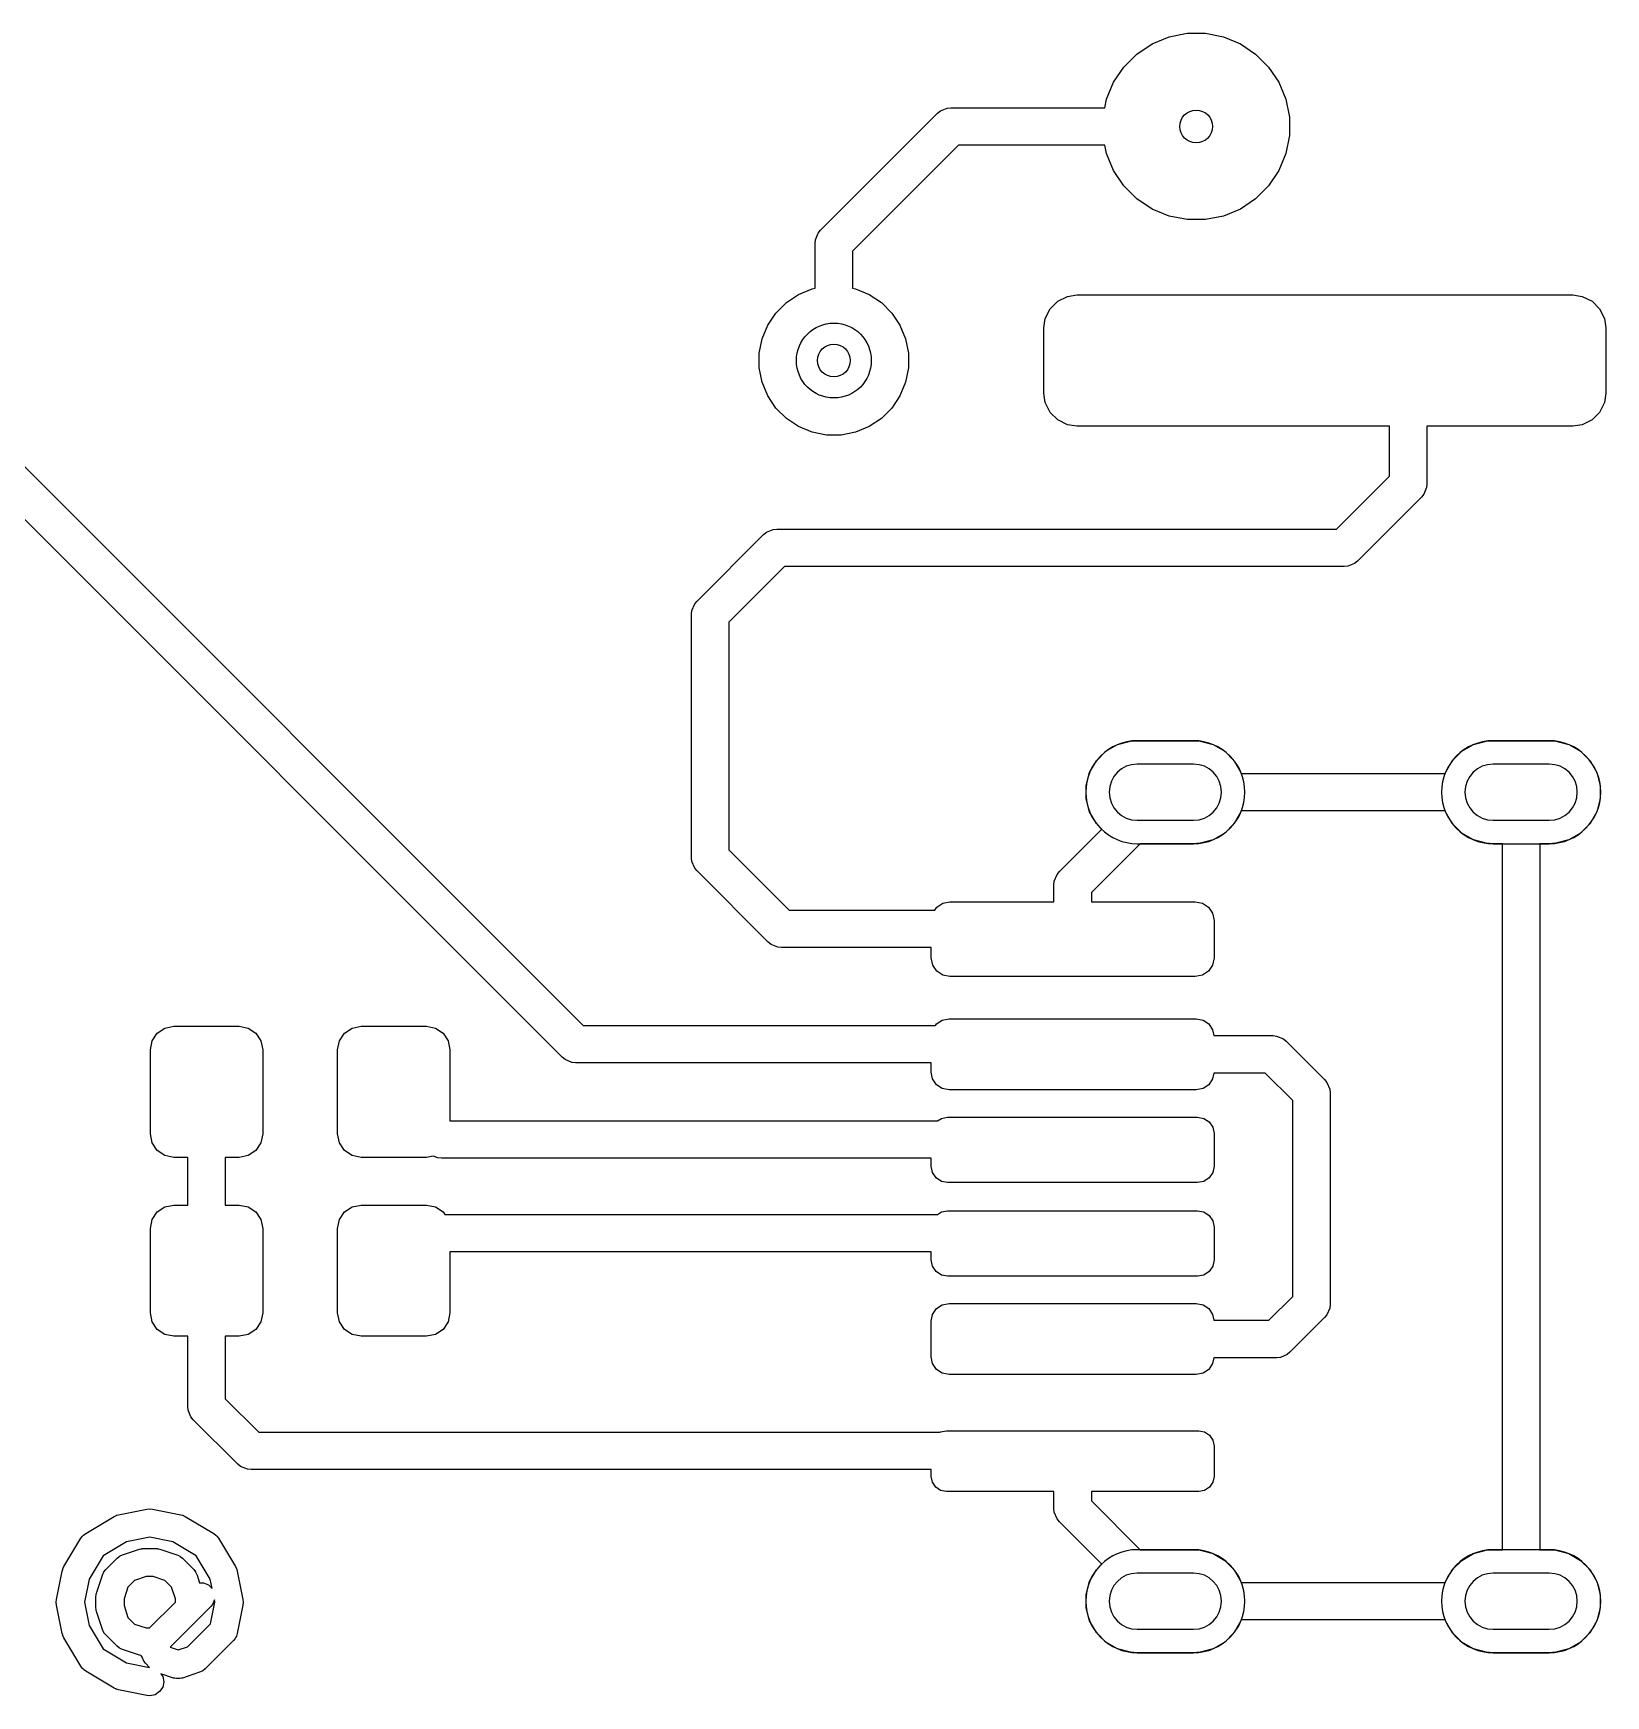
# Model space of a CAD drawing. Header units: millimetres. Extents: x 84.9 to 111.9, y -82.4 to -54.7.
# Drawn here: x 95.12 to 111.92, y -72.46 to -54.7 of the extents above; entities that cross this region are included whole.
import ezdxf

# ---------------------------------------------------------------- set-up
doc = ezdxf.new("R2010")
doc.units = ezdxf.units.MM
doc.layers.add('F.Cu', color=13, linetype='CONTINUOUS', true_color=0xc83434)

msp = doc.modelspace()

# ---------------------------------------------------------------- linework, layer by layer
at = {"layer": 'F.Cu', "linetype": 'CONTINUOUS'}
for p, q in [((106.910341, -54.924005), (107.073337, -54.815094)), ((107.073337, -54.815094), (107.254449, -54.740075)), ((107.254449, -54.740075), (107.446717, -54.70183)), ((107.446717, -54.70183), (107.642751, -54.70183)), ((107.642751, -54.70183), (107.835019, -54.740075)), ((107.835019, -54.740075), (108.016131, -54.815094)), ((108.016131, -54.815094), (108.179127, -54.924005)), ((106.771724, -55.062622), (106.910341, -54.924005)), ((108.179127, -54.924005), (108.317744, -55.062622)), ((106.662813, -55.225618), (106.771724, -55.062622)), ((108.317744, -55.062622), (108.426655, -55.225618)), ((106.587794, -55.40673), (106.662813, -55.225618)), ((108.426655, -55.225618), (108.501674, -55.40673)), ((103.533313, -56.805594), (104.783313, -55.555594)), ((104.783313, -55.555594), (104.81362, -55.530721)), ((104.81362, -55.530721), (104.885716, -55.500858)), ((104.885716, -55.500858), (104.924734, -55.497015)), ((104.924734, -55.497015), (106.569835, -55.497015)), ((106.569835, -55.497015), (106.587794, -55.40673)), ((108.501674, -55.40673), (108.539919, -55.598998)), ((108.539919, -55.598998), (108.539919, -55.795032)), ((105.007576, -55.897015), (103.874734, -57.029857)), ((106.569835, -55.897015), (105.007576, -55.897015)), ((106.587794, -55.9873), (106.569835, -55.897015)), ((108.539919, -55.795032), (108.501674, -55.9873)), ((106.662813, -56.168412), (106.587794, -55.9873)), ((108.501674, -55.9873), (108.426655, -56.168412)), ((106.771724, -56.331408), (106.662813, -56.168412)), ((108.426655, -56.168412), (108.317744, -56.331408)), ((106.910341, -56.470025), (106.771724, -56.331408)), ((108.317744, -56.331408), (108.179127, -56.470025)), ((107.073337, -56.578936), (106.910341, -56.470025)), ((107.254449, -56.653955), (107.073337, -56.578936)), ((108.016131, -56.578936), (107.835019, -56.653955)), ((108.179127, -56.470025), (108.016131, -56.578936)), ((92.504734, -56.804172), (100.997577, -65.297015)), ((103.50844, -56.835901), (103.533313, -56.805594)), ((107.446717, -56.6922), (107.254449, -56.653955)), ((107.642751, -56.6922), (107.446717, -56.6922)), ((107.835019, -56.653955), (107.642751, -56.6922)), ((103.474734, -56.947015), (103.478577, -56.907997)), ((103.474734, -57.425052), (103.474734, -56.947015)), ((103.478577, -56.907997), (103.50844, -56.835901)), ((100.773313, -65.638437), (92.163313, -57.028436)), ((103.874734, -57.029857), (103.874734, -57.425052)), ((103.167219, -57.578607), (103.297617, -57.491478)), ((103.297617, -57.491478), (103.442506, -57.431463)), ((103.442506, -57.431463), (103.474734, -57.425052)), ((103.874734, -57.425052), (103.906962, -57.431463)), ((103.906962, -57.431463), (104.051851, -57.491478)), ((104.051851, -57.491478), (104.182249, -57.578607)), ((106.065107, -57.562168), (106.168616, -57.511565)), ((106.168616, -57.511565), (106.268484, -57.497015)), ((106.268484, -57.497015), (111.568484, -57.497015)), ((111.568484, -57.497015), (111.668352, -57.511565)), ((111.668352, -57.511565), (111.771861, -57.562168)), ((102.969197, -57.819898), (103.056326, -57.6895)), ((103.056326, -57.6895), (103.167219, -57.578607)), ((104.182249, -57.578607), (104.293142, -57.6895)), ((104.293142, -57.6895), (104.380271, -57.819898)), ((105.933034, -57.747147), (105.983637, -57.643638)), ((105.983637, -57.643638), (106.065107, -57.562168)), ((111.771861, -57.562168), (111.853331, -57.643638)), ((111.853331, -57.643638), (111.903934, -57.747147)), ((102.909182, -57.964787), (102.969197, -57.819898)), ((104.380271, -57.819898), (104.440286, -57.964787)), ((105.918484, -57.847015), (105.933034, -57.747147)), ((105.918484, -58.547015), (105.918484, -57.847015)), ((111.903934, -57.747147), (111.918484, -57.847015)), ((111.918484, -57.847015), (111.918484, -58.547015)), ((102.878586, -58.118601), (102.909182, -57.964787)), ((104.440286, -57.964787), (104.470882, -58.118601)), ((102.878586, -58.275429), (102.878586, -58.118601)), ((104.470882, -58.118601), (104.470882, -58.275429)), ((102.909182, -58.429243), (102.878586, -58.275429)), ((104.470882, -58.275429), (104.440286, -58.429243)), ((102.969197, -58.574132), (102.909182, -58.429243)), ((103.056326, -58.70453), (102.969197, -58.574132)), ((104.380271, -58.574132), (104.293142, -58.70453)), ((104.440286, -58.429243), (104.380271, -58.574132)), ((105.933034, -58.646883), (105.918484, -58.547015)), ((111.918484, -58.547015), (111.903934, -58.646883)), ((103.167219, -58.815423), (103.056326, -58.70453)), ((104.293142, -58.70453), (104.182249, -58.815423)), ((105.983637, -58.750392), (105.933034, -58.646883)), ((106.065107, -58.831862), (105.983637, -58.750392)), ((111.853331, -58.750392), (111.771861, -58.831862)), ((111.903934, -58.646883), (111.853331, -58.750392)), ((103.297617, -58.902552), (103.167219, -58.815423)), ((103.442506, -58.962567), (103.297617, -58.902552)), ((104.051851, -58.902552), (103.906962, -58.962567)), ((104.182249, -58.815423), (104.051851, -58.902552)), ((106.168616, -58.882465), (106.065107, -58.831862)), ((106.268484, -58.897015), (106.168616, -58.882465)), ((109.608484, -58.897015), (106.268484, -58.897015)), ((109.608484, -59.430422), (109.608484, -58.897015)), ((111.568484, -58.897015), (110.008484, -58.897015)), ((110.008484, -58.897015), (110.008484, -59.513265)), ((111.668352, -58.882465), (111.568484, -58.897015)), ((111.771861, -58.831862), (111.668352, -58.882465)), ((103.59632, -58.993163), (103.442506, -58.962567)), ((103.753148, -58.993163), (103.59632, -58.993163)), ((103.906962, -58.962567), (103.753148, -58.993163)), ((109.041892, -59.997015), (109.608484, -59.430422)), ((109.949906, -59.654686), (109.266155, -60.338436)), ((109.974778, -59.624379), (109.949906, -59.654686)), ((110.004641, -59.552283), (109.974778, -59.624379)), ((110.008484, -59.513265), (110.004641, -59.552283)), ((102.95362, -60.030721), (103.025716, -60.000858)), ((103.025716, -60.000858), (103.064734, -59.997015)), ((103.064734, -59.997015), (109.041892, -59.997015)), ((102.213313, -60.765594), (102.923313, -60.055593)), ((102.923313, -60.055593), (102.95362, -60.030721)), ((109.235848, -60.363309), (109.163752, -60.393172)), ((109.266155, -60.338436), (109.235848, -60.363309)), ((103.147577, -60.397015), (102.554734, -60.989857)), ((109.124734, -60.397015), (103.147577, -60.397015)), ((109.163752, -60.393172), (109.124734, -60.397015)), ((102.154734, -60.907015), (102.158577, -60.867997)), ((102.158577, -60.867997), (102.18844, -60.795901)), ((102.18844, -60.795901), (102.213313, -60.765594)), ((102.154734, -63.507015), (102.154734, -60.907015)), ((102.554734, -60.989857), (102.554734, -63.424172)), ((106.579915, -62.370671), (106.704258, -62.298881)), ((106.704258, -62.298881), (106.842945, -62.26172)), ((106.842945, -62.26172), (106.914734, -62.257015)), ((106.914734, -62.257015), (107.514734, -62.257015)), ((107.514734, -62.257015), (106.914734, -62.257015)), ((107.514734, -62.257015), (107.586523, -62.26172)), ((107.586523, -62.26172), (107.72521, -62.298881)), ((107.72521, -62.298881), (107.849553, -62.370671)), ((110.379915, -62.370671), (110.504258, -62.298881)), ((110.504258, -62.298881), (110.642945, -62.26172)), ((110.642945, -62.26172), (110.714734, -62.257015)), ((110.714734, -62.257015), (111.314734, -62.257015)), ((111.314734, -62.257015), (110.714734, -62.257015)), ((111.314734, -62.257015), (111.386523, -62.26172)), ((111.386523, -62.26172), (111.52521, -62.298881)), ((111.52521, -62.298881), (111.649553, -62.370671)), ((106.4066, -62.596539), (106.47839, -62.472196)), ((106.47839, -62.472196), (106.579915, -62.370671)), ((107.849553, -62.370671), (107.951078, -62.472196)), ((107.951078, -62.472196), (108.022868, -62.596539)), ((110.2066, -62.596539), (110.27839, -62.472196)), ((110.27839, -62.472196), (110.379915, -62.370671)), ((111.649553, -62.370671), (111.751078, -62.472196)), ((111.751078, -62.472196), (111.822868, -62.596539)), ((106.369439, -62.735226), (106.4066, -62.596539)), ((107.514734, -62.507015), (106.914734, -62.507015)), ((108.022868, -62.596539), (108.025675, -62.607015)), ((108.025675, -62.607015), (110.203793, -62.607015)), ((110.203793, -62.607015), (110.2066, -62.596539)), ((111.314734, -62.507015), (110.714734, -62.507015)), ((111.822868, -62.596539), (111.860029, -62.735226)), ((106.369439, -62.878804), (106.369439, -62.735226)), ((111.860029, -62.735226), (111.860029, -62.878804)), ((106.4066, -63.017491), (106.369439, -62.878804)), ((106.47839, -63.141834), (106.4066, -63.017491)), ((108.022868, -63.017491), (107.951078, -63.141834)), ((108.025675, -63.007015), (108.022868, -63.017491)), ((110.203793, -63.007015), (108.025675, -63.007015)), ((110.2066, -63.017491), (110.203793, -63.007015)), ((110.27839, -63.141834), (110.2066, -63.017491)), ((111.822868, -63.017491), (111.751078, -63.141834)), ((111.860029, -62.878804), (111.822868, -63.017491)), ((106.083313, -63.655594), (106.537731, -63.201175)), ((106.537731, -63.201175), (106.47839, -63.141834)), ((106.914734, -63.107015), (107.514734, -63.107015)), ((107.951078, -63.141834), (107.849553, -63.243359)), ((110.379915, -63.243359), (110.27839, -63.141834)), ((110.714734, -63.107015), (111.314734, -63.107015)), ((111.751078, -63.141834), (111.649553, -63.243359)), ((106.947577, -63.357015), (106.424734, -63.879857)), ((106.914734, -63.357015), (107.514734, -63.357015)), ((107.514734, -63.357015), (106.947577, -63.357015)), ((107.586523, -63.35231), (107.514734, -63.357015)), ((107.72521, -63.315149), (107.586523, -63.35231)), ((107.849553, -63.243359), (107.72521, -63.315149)), ((110.504258, -63.315149), (110.379915, -63.243359)), ((110.642945, -63.35231), (110.504258, -63.315149)), ((110.714734, -63.357015), (110.642945, -63.35231)), ((110.814734, -63.357015), (110.714734, -63.357015)), ((110.714734, -63.357015), (111.314734, -63.357015)), ((110.814734, -70.897015), (110.814734, -63.357015)), ((111.314734, -63.357015), (111.214734, -63.357015)), ((111.214734, -63.357015), (111.214734, -70.897015)), ((111.386523, -63.35231), (111.314734, -63.357015)), ((111.52521, -63.315149), (111.386523, -63.35231)), ((111.649553, -63.243359), (111.52521, -63.315149)), ((102.158577, -63.546033), (102.154734, -63.507015)), ((102.18844, -63.618129), (102.158577, -63.546033)), ((102.554734, -63.424172), (103.197577, -64.067015)), ((102.213313, -63.648436), (102.18844, -63.618129)), ((102.973312, -64.408436), (102.213313, -63.648436)), ((106.028577, -63.757997), (106.05844, -63.685901)), ((106.05844, -63.685901), (106.083313, -63.655594)), ((106.024734, -63.797015), (106.028577, -63.757997)), ((106.024734, -63.977015), (106.024734, -63.797015)), ((106.424734, -63.879857), (106.424734, -63.977015)), ((103.197577, -64.067015), (104.752318, -64.067015)), ((104.752318, -64.067015), (104.773313, -64.035594)), ((104.773313, -64.035594), (104.838197, -63.992239)), ((104.838197, -63.992239), (104.914734, -63.977015)), ((104.914734, -63.977015), (106.024734, -63.977015)), ((106.424734, -63.977015), (107.534734, -63.977015)), ((107.534734, -63.977015), (107.611271, -63.992239)), ((107.611271, -63.992239), (107.676155, -64.035594)), ((107.676155, -64.035594), (107.71951, -64.100478)), ((107.71951, -64.100478), (107.734734, -64.177015)), ((107.734734, -64.177015), (107.734734, -64.577015)), ((103.00362, -64.433309), (102.973312, -64.408436)), ((103.075716, -64.463172), (103.00362, -64.433309)), ((103.114734, -64.467015), (103.075716, -64.463172)), ((104.714734, -64.467015), (103.114734, -64.467015)), ((104.714734, -64.577015), (104.714734, -64.467015)), ((104.729958, -64.653552), (104.714734, -64.577015)), ((107.734734, -64.577015), (107.71951, -64.653552)), ((104.773313, -64.718436), (104.729958, -64.653552)), ((104.838197, -64.761791), (104.773313, -64.718436)), ((104.914734, -64.777015), (104.838197, -64.761791)), ((107.534734, -64.777015), (104.914734, -64.777015)), ((107.611271, -64.761791), (107.534734, -64.777015)), ((107.676155, -64.718436), (107.611271, -64.761791)), ((107.71951, -64.653552), (107.676155, -64.718436)), ((96.447957, -65.380238), (96.529063, -65.326045)), ((96.529063, -65.326045), (96.624734, -65.307015)), ((96.624734, -65.307015), (97.324734, -65.307015)), ((97.324734, -65.307015), (97.420405, -65.326045)), ((97.420405, -65.326045), (97.501511, -65.380238)), ((98.447957, -65.380238), (98.529063, -65.326045)), ((98.529063, -65.326045), (98.624734, -65.307015)), ((98.624734, -65.307015), (99.324734, -65.307015)), ((99.324734, -65.307015), (99.420405, -65.326045)), ((99.420405, -65.326045), (99.501511, -65.380238)), ((100.997577, -65.297015), (104.760796, -65.297015)), ((104.760796, -65.297015), (104.770384, -65.282665)), ((104.770384, -65.282665), (104.832024, -65.241478)), ((104.832024, -65.241478), (104.904734, -65.227015)), ((104.904734, -65.227015), (107.544734, -65.227015)), ((107.544734, -65.227015), (107.617444, -65.241478)), ((107.617444, -65.241478), (107.679084, -65.282665)), ((107.679084, -65.282665), (107.720271, -65.344305)), ((96.374734, -65.557015), (96.393764, -65.461344)), ((96.393764, -65.461344), (96.447957, -65.380238)), ((97.501511, -65.380238), (97.555704, -65.461344)), ((97.555704, -65.461344), (97.574734, -65.557015)), ((98.374734, -65.557015), (98.393764, -65.461344)), ((98.393764, -65.461344), (98.447957, -65.380238)), ((99.501511, -65.380238), (99.555704, -65.461344)), ((99.555704, -65.461344), (99.574734, -65.557015)), ((107.720271, -65.344305), (107.732745, -65.407015)), ((107.732745, -65.407015), (108.364734, -65.407015)), ((108.364734, -65.407015), (108.403752, -65.410858)), ((108.403752, -65.410858), (108.475848, -65.440721)), ((108.475848, -65.440721), (108.506155, -65.465594)), ((108.506155, -65.465594), (108.916156, -65.875594)), ((96.374734, -66.457015), (96.374734, -65.557015)), ((97.574734, -65.557015), (97.574734, -66.457015)), ((98.374734, -66.457015), (98.374734, -65.557015)), ((99.574734, -65.557015), (99.574734, -66.317015)), ((100.80362, -65.663309), (100.773313, -65.638437)), ((100.875716, -65.693172), (100.80362, -65.663309)), ((100.914734, -65.697015), (100.875716, -65.693172)), ((104.714734, -65.697015), (100.914734, -65.697015)), ((104.714734, -65.797015), (104.714734, -65.697015)), ((104.729197, -65.869725), (104.714734, -65.797015)), ((104.770384, -65.931365), (104.729197, -65.869725)), ((107.720271, -65.869725), (107.679084, -65.931365)), ((107.732745, -65.807015), (107.720271, -65.869725)), ((108.281892, -65.807015), (107.732745, -65.807015)), ((108.574734, -66.099857), (108.281892, -65.807015)), ((104.832024, -65.972552), (104.770384, -65.931365)), ((104.904734, -65.987015), (104.832024, -65.972552)), ((107.544734, -65.987015), (104.904734, -65.987015)), ((107.617444, -65.972552), (107.544734, -65.987015)), ((107.679084, -65.931365), (107.617444, -65.972552)), ((108.916156, -65.875594), (108.941028, -65.905901)), ((108.941028, -65.905901), (108.970891, -65.977997)), ((108.970891, -65.977997), (108.974734, -66.017015)), ((108.974734, -66.017015), (108.974734, -68.277015)), ((108.574734, -68.194173), (108.574734, -66.099857)), ((99.574734, -66.317015), (104.782836, -66.317015)), ((104.782836, -66.317015), (104.822764, -66.290336)), ((104.822764, -66.290336), (104.889734, -66.277015)), ((104.889734, -66.277015), (107.559734, -66.277015)), ((107.559734, -66.277015), (107.626704, -66.290336)), ((107.626704, -66.290336), (107.683478, -66.328271)), ((107.683478, -66.328271), (107.721413, -66.385045)), ((107.721413, -66.385045), (107.734734, -66.452015)), ((96.393764, -66.552686), (96.374734, -66.457015)), ((96.447957, -66.633792), (96.393764, -66.552686)), ((97.555704, -66.552686), (97.501511, -66.633792)), ((97.574734, -66.457015), (97.555704, -66.552686)), ((98.393764, -66.552686), (98.374734, -66.457015)), ((98.447957, -66.633792), (98.393764, -66.552686)), ((107.734734, -66.452015), (107.734734, -66.802015)), ((96.529063, -66.687985), (96.447957, -66.633792)), ((96.624734, -66.707015), (96.529063, -66.687985)), ((96.774734, -66.707015), (96.624734, -66.707015)), ((96.774734, -67.217015), (96.774734, -66.707015)), ((97.324734, -66.707015), (97.174734, -66.707015)), ((97.174734, -66.707015), (97.174734, -67.217015)), ((97.420405, -66.687985), (97.324734, -66.707015)), ((97.501511, -66.633792), (97.420405, -66.687985)), ((98.529063, -66.687985), (98.447957, -66.633792)), ((98.624734, -66.707015), (98.529063, -66.687985)), ((99.324734, -66.707015), (98.624734, -66.707015)), ((99.396424, -66.692754), (99.324734, -66.707015)), ((99.445716, -66.713172), (99.396424, -66.692754)), ((99.484734, -66.717015), (99.445716, -66.713172)), ((104.714734, -66.717015), (99.484734, -66.717015)), ((104.714734, -66.802015), (104.714734, -66.717015)), ((104.728055, -66.868985), (104.714734, -66.802015)), ((104.76599, -66.925759), (104.728055, -66.868985)), ((104.822764, -66.963694), (104.76599, -66.925759)), ((107.683478, -66.925759), (107.626704, -66.963694)), ((107.721413, -66.868985), (107.683478, -66.925759)), ((107.734734, -66.802015), (107.721413, -66.868985)), ((104.889734, -66.977015), (104.822764, -66.963694)), ((107.559734, -66.977015), (104.889734, -66.977015)), ((107.626704, -66.963694), (107.559734, -66.977015)), ((96.393764, -67.371344), (96.447957, -67.290238)), ((96.447957, -67.290238), (96.529063, -67.236045)), ((96.529063, -67.236045), (96.624734, -67.217015)), ((96.624734, -67.217015), (96.774734, -67.217015)), ((97.174734, -67.217015), (97.324734, -67.217015)), ((97.324734, -67.217015), (97.420405, -67.236045)), ((97.420405, -67.236045), (97.501511, -67.290238)), ((97.501511, -67.290238), (97.555704, -67.371344)), ((98.393764, -67.371344), (98.447957, -67.290238)), ((98.447957, -67.290238), (98.529063, -67.236045)), ((98.529063, -67.236045), (98.624734, -67.217015)), ((98.624734, -67.217015), (99.324734, -67.217015)), ((99.324734, -67.217015), (99.420405, -67.236045)), ((99.420405, -67.236045), (99.501511, -67.290238)), ((99.501511, -67.290238), (99.519403, -67.317015)), ((104.782836, -67.317015), (104.822764, -67.290336)), ((104.822764, -67.290336), (104.889734, -67.277015)), ((104.889734, -67.277015), (107.559734, -67.277015)), ((107.559734, -67.277015), (107.626704, -67.290336)), ((107.626704, -67.290336), (107.683478, -67.328271)), ((96.374734, -67.467015), (96.393764, -67.371344)), ((96.374734, -68.367015), (96.374734, -67.467015)), ((97.555704, -67.371344), (97.574734, -67.467015)), ((97.574734, -67.467015), (97.574734, -68.367015)), ((98.374734, -67.467015), (98.393764, -67.371344)), ((98.374734, -68.367015), (98.374734, -67.467015)), ((99.519403, -67.317015), (104.782836, -67.317015)), ((107.683478, -67.328271), (107.721413, -67.385045)), ((107.721413, -67.385045), (107.734734, -67.452015)), ((107.734734, -67.452015), (107.734734, -67.802015)), ((104.714734, -67.717015), (99.574734, -67.717015)), ((99.574734, -67.717015), (99.574734, -68.367015)), ((104.714734, -67.802015), (104.714734, -67.717015)), ((104.728055, -67.868985), (104.714734, -67.802015)), ((107.734734, -67.802015), (107.721413, -67.868985)), ((104.76599, -67.925759), (104.728055, -67.868985)), ((104.822764, -67.963694), (104.76599, -67.925759)), ((104.889734, -67.977015), (104.822764, -67.963694)), ((107.559734, -67.977015), (104.889734, -67.977015)), ((107.626704, -67.963694), (107.559734, -67.977015)), ((107.683478, -67.925759), (107.626704, -67.963694)), ((107.721413, -67.868985), (107.683478, -67.925759)), ((104.729197, -68.384305), (104.770384, -68.322665)), ((104.770384, -68.322665), (104.832024, -68.281478)), ((104.832024, -68.281478), (104.904734, -68.267015)), ((104.904734, -68.267015), (107.544734, -68.267015)), ((107.544734, -68.267015), (107.617444, -68.281478)), ((107.617444, -68.281478), (107.679084, -68.322665)), ((107.679084, -68.322665), (107.720271, -68.384305)), ((108.321892, -68.447015), (108.574734, -68.194173)), ((108.970891, -68.316033), (108.941028, -68.388129)), ((108.974734, -68.277015), (108.970891, -68.316033)), ((96.393764, -68.462686), (96.374734, -68.367015)), ((96.447957, -68.543792), (96.393764, -68.462686)), ((97.555704, -68.462686), (97.501511, -68.543792)), ((97.574734, -68.367015), (97.555704, -68.462686)), ((98.393764, -68.462686), (98.374734, -68.367015)), ((98.447957, -68.543792), (98.393764, -68.462686)), ((99.555704, -68.462686), (99.501511, -68.543792)), ((99.574734, -68.367015), (99.555704, -68.462686)), ((104.714734, -68.457015), (104.729197, -68.384305)), ((104.714734, -68.837015), (104.714734, -68.457015)), ((107.720271, -68.384305), (107.732745, -68.447015)), ((107.732745, -68.447015), (108.321892, -68.447015)), ((108.916155, -68.418436), (108.546155, -68.788436)), ((108.941028, -68.388129), (108.916155, -68.418436)), ((96.529063, -68.597985), (96.447957, -68.543792)), ((96.624734, -68.617015), (96.529063, -68.597985)), ((96.774734, -68.617015), (96.624734, -68.617015)), ((96.774734, -69.367015), (96.774734, -68.617015)), ((97.324734, -68.617015), (97.174734, -68.617015)), ((97.174734, -68.617015), (97.174734, -69.284172)), ((97.420405, -68.597985), (97.324734, -68.617015)), ((97.501511, -68.543792), (97.420405, -68.597985)), ((98.529063, -68.597985), (98.447957, -68.543792)), ((98.624734, -68.617015), (98.529063, -68.597985)), ((99.324734, -68.617015), (98.624734, -68.617015)), ((99.420405, -68.597985), (99.324734, -68.617015)), ((99.501511, -68.543792), (99.420405, -68.597985)), ((104.729197, -68.909725), (104.714734, -68.837015)), ((107.732745, -68.847015), (107.720271, -68.909725)), ((108.404734, -68.847015), (107.732745, -68.847015)), ((108.443752, -68.843172), (108.404734, -68.847015)), ((108.515848, -68.813309), (108.443752, -68.843172)), ((108.546155, -68.788436), (108.515848, -68.813309)), ((104.770384, -68.971365), (104.729197, -68.909725)), ((104.832024, -69.012552), (104.770384, -68.971365)), ((104.904734, -69.027015), (104.832024, -69.012552)), ((107.544734, -69.027015), (104.904734, -69.027015)), ((107.617444, -69.012552), (107.544734, -69.027015)), ((107.679084, -68.971365), (107.617444, -69.012552)), ((107.720271, -68.909725), (107.679084, -68.971365)), ((96.778577, -69.406033), (96.774734, -69.367015)), ((96.80844, -69.478129), (96.778577, -69.406033)), ((97.174734, -69.284172), (97.532577, -69.642015)), ((96.833313, -69.508436), (96.80844, -69.478129)), ((97.308312, -69.983436), (96.833313, -69.508436)), ((97.532577, -69.642015), (104.811112, -69.642015)), ((104.811112, -69.642015), (104.815048, -69.639385)), ((104.815048, -69.639385), (104.877234, -69.627015)), ((104.877234, -69.627015), (107.572234, -69.627015)), ((107.572234, -69.627015), (107.63442, -69.639385)), ((107.63442, -69.639385), (107.687139, -69.67461)), ((107.687139, -69.67461), (107.722364, -69.727329)), ((107.722364, -69.727329), (107.734734, -69.789515)), ((107.734734, -69.789515), (107.734734, -70.114515)), ((97.33862, -70.008309), (97.308312, -69.983436)), ((97.410716, -70.038172), (97.33862, -70.008309)), ((97.449734, -70.042015), (97.410716, -70.038172)), ((104.714734, -70.042015), (97.449734, -70.042015)), ((104.714734, -70.114515), (104.714734, -70.042015)), ((104.727104, -70.176701), (104.714734, -70.114515)), ((107.734734, -70.114515), (107.722364, -70.176701)), ((104.762329, -70.22942), (104.727104, -70.176701)), ((104.815048, -70.264645), (104.762329, -70.22942)), ((104.877234, -70.277015), (104.815048, -70.264645)), ((106.024734, -70.277015), (104.877234, -70.277015)), ((106.024734, -70.457015), (106.024734, -70.277015)), ((107.572234, -70.277015), (106.424734, -70.277015)), ((106.424734, -70.277015), (106.424734, -70.374172)), ((107.63442, -70.264645), (107.572234, -70.277015)), ((107.687139, -70.22942), (107.63442, -70.264645)), ((107.722364, -70.176701), (107.687139, -70.22942)), ((96.035584, -70.523201), (96.338629, -70.462592)), ((96.338629, -70.462592), (96.36789, -70.459679)), ((96.36789, -70.459679), (96.368046, -70.459709)), ((96.368046, -70.459709), (96.368203, -70.459679)), ((96.368203, -70.459679), (96.397464, -70.462592)), ((96.397464, -70.462592), (96.70051, -70.523201)), ((106.028577, -70.496033), (106.024734, -70.457015)), ((106.424734, -70.374172), (106.947577, -70.897015)), ((95.684781, -70.723491), (95.987827, -70.541664)), ((95.987827, -70.541664), (96.004373, -70.533828)), ((96.004373, -70.533828), (96.007453, -70.531766)), ((96.007453, -70.531766), (96.011026, -70.530678)), ((96.011026, -70.530678), (96.014403, -70.529079)), ((96.014403, -70.529079), (96.01807, -70.528533)), ((96.01807, -70.528533), (96.035584, -70.523201)), ((96.70051, -70.523201), (96.718022, -70.528533)), ((96.718022, -70.528533), (96.721691, -70.529079)), ((96.721691, -70.529079), (96.725069, -70.530678)), ((96.725069, -70.530678), (96.72864, -70.531766)), ((96.72864, -70.531766), (96.731717, -70.533827)), ((96.731717, -70.533827), (96.748267, -70.541664)), ((96.748267, -70.541664), (97.051312, -70.723491)), ((106.05844, -70.568129), (106.028577, -70.496033)), ((106.083313, -70.598436), (106.05844, -70.568129)), ((106.537731, -71.052854), (106.083313, -70.598436)), ((95.451504, -71.077987), (95.633331, -70.774941)), ((95.633331, -70.774941), (95.650858, -70.75133)), ((95.650858, -70.75133), (95.656781, -70.746941)), ((95.656781, -70.746941), (95.66117, -70.741018)), ((95.66117, -70.741018), (95.684781, -70.723491)), ((96.119895, -70.812279), (95.871285, -70.961445)), ((96.368046, -70.762649), (96.119895, -70.812279)), ((96.616198, -70.812279), (96.368046, -70.762649)), ((96.864808, -70.961446), (96.616198, -70.812279)), ((97.051312, -70.723491), (97.074923, -70.741018)), ((97.074923, -70.741018), (97.079312, -70.746942)), ((97.079312, -70.746942), (97.085234, -70.75133)), ((97.085234, -70.75133), (97.102762, -70.774941)), ((97.102762, -70.774941), (97.28459, -71.077987)), ((95.871285, -70.961445), (95.722119, -71.210055)), ((95.898326, -71.109704), (96.019544, -70.988486)), ((96.019544, -70.988486), (96.042275, -70.969831)), ((96.042275, -70.969831), (96.047254, -70.967768)), ((96.047254, -70.967768), (96.051325, -70.964238)), ((96.051325, -70.964238), (96.078176, -70.952249)), ((96.078176, -70.952249), (96.260004, -70.891641)), ((96.260004, -70.891641), (96.274511, -70.888342)), ((96.274511, -70.888342), (96.278174, -70.886825)), ((96.278174, -70.886825), (96.283482, -70.886302)), ((96.283482, -70.886302), (96.288677, -70.885121)), ((96.288677, -70.885121), (96.292626, -70.885401)), ((96.292626, -70.885401), (96.307438, -70.883943)), ((96.307438, -70.883943), (96.428656, -70.883943)), ((96.428656, -70.883943), (96.443467, -70.885401)), ((96.443467, -70.885401), (96.447417, -70.885121)), ((96.447417, -70.885121), (96.452611, -70.886302)), ((96.452611, -70.886302), (96.45792, -70.886825)), ((96.45792, -70.886825), (96.461582, -70.888342)), ((96.461582, -70.888342), (96.47609, -70.891641)), ((96.47609, -70.891641), (96.657917, -70.952249)), ((96.657917, -70.952249), (96.684768, -70.964238)), ((96.684768, -70.964238), (96.688838, -70.967768)), ((96.688838, -70.967768), (96.693818, -70.969831)), ((96.693818, -70.969831), (96.716549, -70.988486)), ((96.716549, -70.988486), (96.837768, -71.109704)), ((97.013974, -71.210057), (96.864808, -70.961446)), ((107.514734, -70.897015), (106.914734, -70.897015)), ((106.947577, -70.897015), (107.514734, -70.897015)), ((107.514734, -70.897015), (107.586523, -70.90172)), ((107.586523, -70.90172), (107.72521, -70.938881)), ((107.72521, -70.938881), (107.849553, -71.010671)), ((107.849553, -71.010671), (107.951078, -71.112196)), ((110.27839, -71.112196), (110.379915, -71.010671)), ((110.379915, -71.010671), (110.504258, -70.938881)), ((110.504258, -70.938881), (110.642945, -70.90172)), ((110.642945, -70.90172), (110.714734, -70.897015)), ((110.714734, -70.897015), (110.814734, -70.897015)), ((111.314734, -70.897015), (110.714734, -70.897015)), ((111.214734, -70.897015), (111.314734, -70.897015)), ((111.314734, -70.897015), (111.386523, -70.90172)), ((111.386523, -70.90172), (111.52521, -70.938881)), ((111.52521, -70.938881), (111.649553, -71.010671)), ((111.649553, -71.010671), (111.751078, -71.112196)), ((95.372432, -71.42879), (95.433041, -71.125744)), ((95.433041, -71.125744), (95.438373, -71.108231)), ((95.438373, -71.108231), (95.438919, -71.104563)), ((95.438919, -71.104563), (95.440518, -71.101184)), ((95.440518, -71.101184), (95.441606, -71.097614)), ((95.441606, -71.097614), (95.443667, -71.094536)), ((95.443667, -71.094536), (95.451504, -71.077987)), ((95.80148, -71.350164), (95.862089, -71.168336)), ((95.862089, -71.168336), (95.874077, -71.141486)), ((95.874077, -71.141486), (95.877608, -71.137414)), ((95.877608, -71.137414), (95.879671, -71.132435)), ((95.879671, -71.132435), (95.898326, -71.109704)), ((96.331781, -71.183943), (96.206636, -71.225657)), ((96.404316, -71.183943), (96.331781, -71.183943)), ((96.529455, -71.225656), (96.404316, -71.183943)), ((96.837768, -71.109704), (96.856423, -71.132434)), ((96.856423, -71.132434), (96.858486, -71.137415)), ((96.858486, -71.137415), (96.862016, -71.141485)), ((96.862016, -71.141485), (96.874005, -71.168336)), ((96.874005, -71.168336), (96.901386, -71.25048)), ((97.28459, -71.077987), (97.292425, -71.094533)), ((97.292425, -71.094533), (97.294488, -71.097613)), ((97.294488, -71.097613), (97.295575, -71.101186)), ((97.295575, -71.101186), (97.297175, -71.104563)), ((97.297175, -71.104563), (97.29772, -71.10823)), ((97.29772, -71.10823), (97.303053, -71.125744)), ((97.303053, -71.125744), (97.363662, -71.428789)), ((106.4066, -71.236539), (106.47839, -71.112196)), ((106.47839, -71.112196), (106.537731, -71.052854)), ((107.514734, -71.147015), (106.914734, -71.147015)), ((107.951078, -71.112196), (108.022868, -71.236539)), ((110.2066, -71.236539), (110.27839, -71.112196)), ((111.314734, -71.147015), (110.714734, -71.147015)), ((111.751078, -71.112196), (111.822868, -71.236539)), ((95.722119, -71.210055), (95.672489, -71.458207)), ((95.79496, -71.378838), (95.796142, -71.373636)), ((95.796142, -71.373636), (95.796665, -71.368334)), ((95.796665, -71.368334), (95.79818, -71.364676)), ((95.79818, -71.364676), (95.80148, -71.350164)), ((96.135496, -71.296797), (96.093783, -71.42194)), ((96.206636, -71.225657), (96.135496, -71.296797)), ((96.600596, -71.296796), (96.529455, -71.225656)), ((96.642311, -71.42194), (96.600596, -71.296796)), ((96.901386, -71.25048), (96.942792, -71.25048)), ((96.942792, -71.25048), (96.996864, -71.272877)), ((96.996864, -71.272877), (97.033957, -71.30997)), ((97.033957, -71.30997), (97.013974, -71.210057)), ((106.369439, -71.375226), (106.4066, -71.236539)), ((108.022868, -71.236539), (108.025675, -71.247015)), ((108.025675, -71.247015), (110.203793, -71.247015)), ((110.203793, -71.247015), (110.2066, -71.236539)), ((111.822868, -71.236539), (111.860029, -71.375226)), ((95.369519, -71.458051), (95.372432, -71.42879)), ((95.369549, -71.458207), (95.369519, -71.458051)), ((95.369519, -71.458363), (95.369549, -71.458207)), ((95.372432, -71.487624), (95.369519, -71.458363)), ((95.433041, -71.79067), (95.372432, -71.487624)), ((95.672489, -71.458207), (95.722119, -71.706358)), ((95.793783, -71.397598), (95.795241, -71.382792)), ((95.793783, -71.518816), (95.793783, -71.397598)), ((95.795241, -71.533621), (95.793783, -71.518816)), ((95.795241, -71.382792), (95.79496, -71.378838)), ((95.79496, -71.537576), (95.795241, -71.533621)), ((95.796142, -71.542777), (95.79496, -71.537576)), ((95.796665, -71.54808), (95.796142, -71.542777)), ((95.79818, -71.551737), (95.796665, -71.54808)), ((95.80148, -71.56625), (95.79818, -71.551737)), ((96.093783, -71.42194), (96.093783, -71.494473)), ((96.093783, -71.494473), (96.135496, -71.619616)), ((96.366524, -71.732471), (96.642311, -71.456684)), ((97.019595, -71.503664), (96.585122, -71.938136)), ((96.642311, -71.456684), (96.642311, -71.42194)), ((97.017785, -71.6873), (97.063604, -71.458207)), ((97.03825, -71.480933), (97.019595, -71.503664)), ((97.058413, -71.432252), (97.03825, -71.480933)), ((97.063604, -71.458207), (97.058413, -71.432252)), ((97.363662, -71.487625), (97.303053, -71.79067)), ((97.363662, -71.428789), (97.366575, -71.45805)), ((97.366575, -71.458364), (97.363662, -71.487625)), ((97.366575, -71.45805), (97.366543, -71.458207)), ((97.366543, -71.458207), (97.366575, -71.458364)), ((106.369439, -71.518804), (106.369439, -71.375226)), ((106.4066, -71.657491), (106.369439, -71.518804)), ((111.860029, -71.518804), (111.822868, -71.657491)), ((111.860029, -71.375226), (111.860029, -71.518804)), ((95.722119, -71.706358), (95.871286, -71.954968)), ((95.862089, -71.748078), (95.80148, -71.56625)), ((96.135496, -71.619616), (96.206636, -71.690756)), ((96.206636, -71.690756), (96.331781, -71.732471)), ((96.771892, -71.933193), (97.017785, -71.6873)), ((106.47839, -71.781834), (106.4066, -71.657491)), ((108.022868, -71.657491), (107.951078, -71.781834)), ((108.025675, -71.647015), (108.022868, -71.657491)), ((110.203793, -71.647015), (108.025675, -71.647015)), ((110.2066, -71.657491), (110.203793, -71.647015)), ((110.27839, -71.781834), (110.2066, -71.657491)), ((111.822868, -71.657491), (111.751078, -71.781834)), ((95.438373, -71.808182), (95.433041, -71.79067)), ((95.438919, -71.811851), (95.438373, -71.808182)), ((95.440518, -71.815229), (95.438919, -71.811851)), ((95.441606, -71.8188), (95.440518, -71.815229)), ((95.443667, -71.821877), (95.441606, -71.8188)), ((95.451504, -71.838427), (95.443667, -71.821877)), ((95.633331, -72.141472), (95.451504, -71.838427)), ((95.874077, -71.774928), (95.862089, -71.748078)), ((95.877608, -71.778999), (95.874077, -71.774928)), ((95.879671, -71.783979), (95.877608, -71.778999)), ((95.898326, -71.80671), (95.879671, -71.783979)), ((96.019544, -71.927928), (95.898326, -71.80671)), ((96.331781, -71.732471), (96.366524, -71.732471)), ((97.262032, -71.867319), (96.958986, -72.170364)), ((97.280687, -71.844589), (97.262032, -71.867319)), ((97.286311, -71.83101), (97.280687, -71.844589)), ((97.294488, -71.818801), (97.286311, -71.83101)), ((97.303053, -71.79067), (97.294488, -71.818801)), ((106.579915, -71.883359), (106.47839, -71.781834)), ((106.704258, -71.955149), (106.579915, -71.883359)), ((106.914734, -71.747015), (107.514734, -71.747015)), ((107.849553, -71.883359), (107.72521, -71.955149)), ((107.951078, -71.781834), (107.849553, -71.883359)), ((110.379915, -71.883359), (110.27839, -71.781834)), ((110.504258, -71.955149), (110.379915, -71.883359)), ((110.714734, -71.747015), (111.314734, -71.747015)), ((111.649553, -71.883359), (111.52521, -71.955149)), ((111.751078, -71.781834), (111.649553, -71.883359)), ((95.871286, -71.954968), (96.119897, -72.104134)), ((96.042275, -71.946583), (96.019544, -71.927928)), ((96.047254, -71.948645), (96.042275, -71.946583)), ((96.051325, -71.952176), (96.047254, -71.948645)), ((96.078176, -71.964165), (96.051325, -71.952176)), ((96.260004, -72.024773), (96.078176, -71.964165)), ((96.274511, -72.028071), (96.260004, -72.024773)), ((96.278174, -72.029589), (96.274511, -72.028071)), ((96.281236, -72.02989), (96.278174, -72.029589)), ((96.281538, -72.032953), (96.281236, -72.02989)), ((96.286751, -72.045537), (96.281538, -72.032953)), ((96.303935, -72.087024), (96.286751, -72.045537)), ((96.585122, -71.938136), (96.671092, -71.966794)), ((96.671092, -71.966794), (96.771892, -71.933193)), ((106.842945, -71.99231), (106.704258, -71.955149)), ((106.914734, -71.997015), (106.842945, -71.99231)), ((107.514734, -71.997015), (106.914734, -71.997015)), ((106.914734, -71.997015), (107.514734, -71.997015)), ((107.586523, -71.99231), (107.514734, -71.997015)), ((107.72521, -71.955149), (107.586523, -71.99231)), ((110.642945, -71.99231), (110.504258, -71.955149)), ((110.714734, -71.997015), (110.642945, -71.99231)), ((111.314734, -71.997015), (110.714734, -71.997015)), ((110.714734, -71.997015), (111.314734, -71.997015)), ((111.386523, -71.99231), (111.314734, -71.997015)), ((111.52521, -71.955149), (111.386523, -71.99231)), ((95.650858, -72.165083), (95.633331, -72.141472)), ((95.656782, -72.169472), (95.650858, -72.165083)), ((95.66117, -72.175394), (95.656782, -72.169472)), ((95.684781, -72.192922), (95.66117, -72.175394)), ((95.987827, -72.37475), (95.684781, -72.192922)), ((96.119897, -72.104134), (96.366237, -72.153402)), ((96.32259, -72.109755), (96.303935, -72.087024)), ((96.366237, -72.153402), (96.32259, -72.109755)), ((96.623659, -72.26721), (96.488467, -72.222145)), ((96.488467, -72.222145), (96.506688, -72.249477)), ((96.506688, -72.249477), (96.518047, -72.306891)), ((96.900355, -72.2066), (96.718528, -72.26721)), ((96.927206, -72.194612), (96.900355, -72.2066)), ((96.931277, -72.19108), (96.927206, -72.194612)), ((96.936255, -72.189019), (96.931277, -72.19108)), ((96.958986, -72.170364), (96.936255, -72.189019)), ((96.004373, -72.382585), (95.987827, -72.37475)), ((96.007453, -72.384648), (96.004373, -72.382585)), ((96.011026, -72.385735), (96.007453, -72.384648)), ((96.014403, -72.387335), (96.011026, -72.385735)), ((96.01807, -72.38788), (96.014403, -72.387335)), ((96.035584, -72.393213), (96.01807, -72.38788)), ((96.338629, -72.453822), (96.035584, -72.393213)), ((96.474001, -72.412912), (96.425305, -72.445376)), ((96.506569, -72.364283), (96.474001, -72.412912)), ((96.518047, -72.306891), (96.506569, -72.364283)), ((96.629295, -72.268491), (96.623659, -72.26721)), ((96.631474, -72.269581), (96.629295, -72.268491)), ((96.635273, -72.269851), (96.631474, -72.269581)), ((96.652332, -72.27373), (96.635273, -72.269851)), ((96.671093, -72.272396), (96.652332, -72.27373)), ((96.689854, -72.27373), (96.671093, -72.272396)), ((96.706913, -72.26985), (96.689854, -72.27373)), ((96.710712, -72.269581), (96.706913, -72.26985)), ((96.71289, -72.268491), (96.710712, -72.269581)), ((96.718528, -72.26721), (96.71289, -72.268491)), ((96.36789, -72.456735), (96.338629, -72.453822)), ((96.425305, -72.445376), (96.36789, -72.456735))]:
    msp.add_line(p, q, dxfattribs=at)
at = {"layer": 'F.Cu'}
for centre, radius in [((107.544734, -55.697015), 0.175), ((107.544734, -55.697015), 0.175), ((103.674734, -58.197015), 0.4), ((103.674734, -58.197015), 0.175)]:
    msp.add_circle(centre, radius, dxfattribs=at)
for centre, radius, start, end in [((106.914734, -62.807015), 0.55, 90, 270), ((107.514734, -62.807015), 0.55, -90, 90), ((110.714734, -62.807015), 0.55, 90, 270), ((111.314734, -62.807015), 0.55, -90, 90), ((106.914734, -62.807015), 0.3, 90, 270), ((107.514734, -62.807015), 0.3, -90, 90), ((110.714734, -62.807015), 0.3, 90, 270), ((111.314734, -62.807015), 0.3, -90, 90), ((106.914734, -71.447015), 0.55, 90, 270), ((107.514734, -71.447015), 0.55, -90, 90), ((110.714734, -71.447015), 0.55, 90, 270), ((111.314734, -71.447015), 0.55, -90, 90), ((106.914734, -71.447015), 0.3, 90, 270), ((107.514734, -71.447015), 0.3, -90, 90), ((110.714734, -71.447015), 0.3, 90, 270), ((111.314734, -71.447015), 0.3, -90, 90)]:
    msp.add_arc(centre, radius, start, end, dxfattribs=at)

doc.saveas('drawing.dxf')
